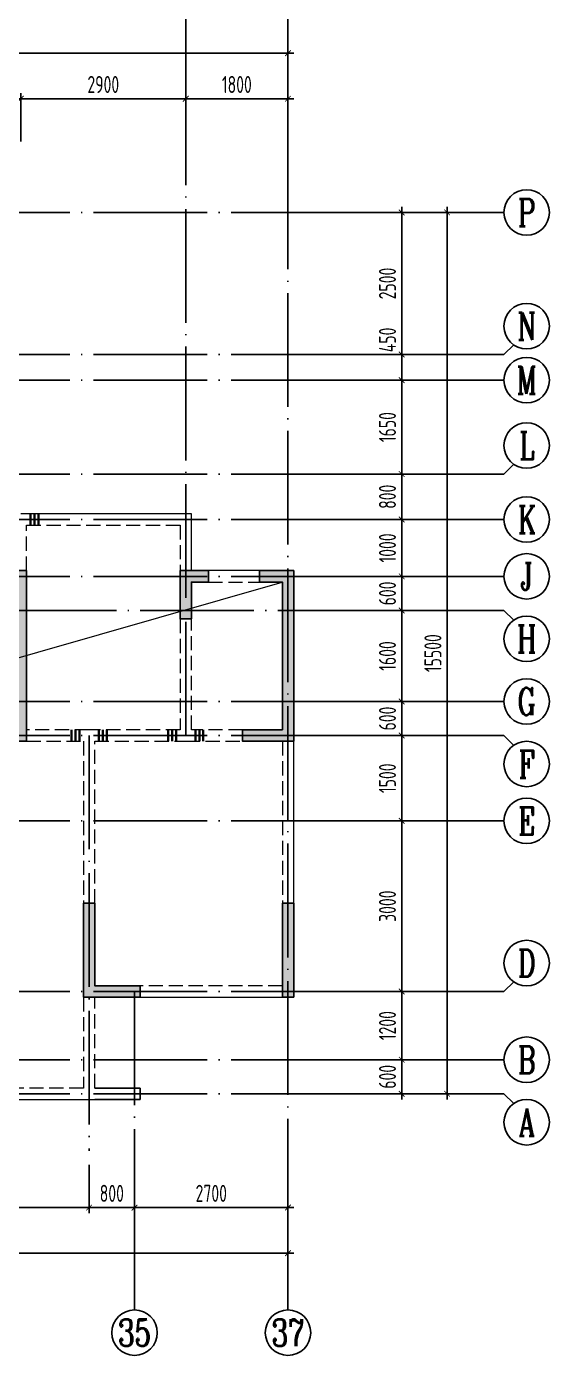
# Model space of a CAD drawing. Extents: x -812054 to 22247, y -644080 to 1003627.
# Drawn here: x -206271 to -197071, y -232746 to -209378 of the extents above; entities that cross this region are included whole.
import ezdxf
from ezdxf.enums import TextEntityAlignment as Align

# ---------------------------------------------------------------- set-up
doc = ezdxf.new("R2010")
doc.units = 0
doc.header["$LTSCALE"] = 1000
doc.linetypes.add('DASH', pattern=[0.35, 0.25, -0.1])
doc.linetypes.add('DOTE', pattern=[2.42, 2, -0.2, 0.02, -0.2])
doc.layers.get('0').update_dxf_attribs({"linetype": 'CONTINUOUS'})
doc.layers.get('DEFPOINTS').update_dxf_attribs({"linetype": 'CONTINUOUS'})
for name, color, linetype in [('A-AXIS', 1, 'CONTINUOUS'), ('A-DOTE', 10, 'DOTE'), ('AXIS_NUM', 7, 'CONTINUOUS'), ('BEAM_CON', 4, 'CONTINUOUS'), ('S-L主梁线', 4, 'DASH'), ('S-L梁编号', 6, 'CONTINUOUS'), ('S-Q墙填充', 252, 'CONTINUOUS'), ('S-Q墙实线', 6, 'CONTINUOUS'), ('S-Y一般标注', 3, 'CONTINUOUS')]:
    doc.layers.add(name, color=color, linetype=linetype)
doc.layers.add('梁附加箍筋', color=1, linetype='CONTINUOUS', lineweight=35)
doc.styles.add('TSSD_Axis', font='complex.shx', dxfattribs={"width": 0.7, "bigfont": 'hztxt.shx'})
doc.styles.add('TSSD_DIMENSION', font='Tssdeng.shx', dxfattribs={"width": 0.7, "bigfont": 'tssdchn.shx'})
doc.dimstyles.new('TSSD_100_100', dxfattribs={"dimtxt": 300, "dimasz": 100, "dimexe": 100, "dimexo": 250, "dimgap": 100, "dimtad": 1, "dimdec": 0, "dimzin": 0, "dimdsep": 46, "dimtxsty": 'TSSD_DIMENSION', "dimblk": 'ARCHTICK', "dimcen": 0, "dimdle": 100, "dimclrt": 7, "dimadec": 0, "dimazin": 0, "dimtfac": 1, "dimtdec": 0, "dimtix": 1, "dimtmove": 2, "dimatfit": 3, "dimldrblk": 'ARCHTICK', "dimfxl": 1, "dimtolj": 1, "dimtzin": 0, "dimarcsym": 0})

# ---------------------------------------------------------------- blocks, each defined once
blk = doc.blocks.new('_ArchTick')
at = {"color": 0, "linetype": 'ByBlock', "const_width": 0.15}
blk.add_lwpolyline([(-0.5, -0.5), (0.5, 0.5)], dxfattribs=at)
blk = doc.blocks.new('*D83')
at = {"layer": 'DEFPOINTS', "color": 0, "transparency": 16777216}
for p in [(52800, 22100), (49900, 21100), (52800, 21100)]:
    blk.add_point(p, dxfattribs=at)
at = {"layer": 'S-Y一般标注', "color": 0, "lineweight": -2, "transparency": 16777216}
for p, q in [((49900, 21350), (49900, 22200)), ((52800, 21350), (52800, 22200)), ((49800, 22100), (52900, 22100))]:
    blk.add_line(p, q, dxfattribs=at)
at = {"layer": 'S-Y一般标注', "color": 0, "lineweight": -2, "transparency": 16777216, "xscale": 100, "yscale": 100, "zscale": 100, "rotation": 180}
blk.add_blockref('_ArchTick', (49900, 22100), dxfattribs=at)
at = {"layer": 'S-Y一般标注', "color": 0, "lineweight": -2, "transparency": 16777216, "xscale": 100, "yscale": 100, "zscale": 100}
blk.add_blockref('_ArchTick', (52800, 22100), dxfattribs=at)
at = {"layer": 'S-Y一般标注', "color": 7, "transparency": 16777216, "insert": (51350, 22350), "char_height": 300, "attachment_point": 5, "style": 'TSSD_DIMENSION'}
blk.add_mtext('\\A1;2900', dxfattribs=at)
blk = doc.blocks.new('*D84')
at = {"layer": 'DEFPOINTS', "color": 0, "transparency": 16777216}
for p in [(54600, 22100), (52800, 21100), (54600, 21100)]:
    blk.add_point(p, dxfattribs=at)
at = {"layer": 'S-Y一般标注', "color": 0, "lineweight": -2, "transparency": 16777216}
for p, q in [((52800, 21350), (52800, 22200)), ((54600, 21350), (54600, 22200)), ((52700, 22100), (54700, 22100))]:
    blk.add_line(p, q, dxfattribs=at)
at = {"layer": 'S-Y一般标注', "color": 0, "lineweight": -2, "transparency": 16777216, "xscale": 100, "yscale": 100, "zscale": 100, "rotation": 180}
blk.add_blockref('_ArchTick', (52800, 22100), dxfattribs=at)
at = {"layer": 'S-Y一般标注', "color": 0, "lineweight": -2, "transparency": 16777216, "xscale": 100, "yscale": 100, "zscale": 100}
blk.add_blockref('_ArchTick', (54600, 22100), dxfattribs=at)
at = {"layer": 'S-Y一般标注', "color": 7, "transparency": 16777216, "insert": (53700, 22350), "char_height": 300, "attachment_point": 5, "style": 'TSSD_DIMENSION'}
blk.add_mtext('\\A1;1800', dxfattribs=at)
blk = doc.blocks.new('*D85')
at = {"layer": 'DEFPOINTS', "color": 0, "transparency": 16777216}
for p in [(54600, 22900), (4600, 21100), (54600, 21100)]:
    blk.add_point(p, dxfattribs=at)
at = {"layer": 'S-Y一般标注', "color": 0, "lineweight": -2, "transparency": 16777216}
for p, q in [((4600, 21350), (4600, 23000)), ((54600, 21350), (54600, 23000)), ((4500, 22900), (54700, 22900))]:
    blk.add_line(p, q, dxfattribs=at)
at = {"layer": 'S-Y一般标注', "color": 0, "lineweight": -2, "transparency": 16777216, "xscale": 100, "yscale": 100, "zscale": 100, "rotation": 180}
blk.add_blockref('_ArchTick', (4600, 22900), dxfattribs=at)
at = {"layer": 'S-Y一般标注', "color": 0, "lineweight": -2, "transparency": 16777216, "xscale": 100, "yscale": 100, "zscale": 100}
blk.add_blockref('_ArchTick', (54600, 22900), dxfattribs=at)
at = {"layer": 'S-Y一般标注', "color": 7, "transparency": 16777216, "insert": (29600, 23150), "char_height": 300, "attachment_point": 5, "style": 'TSSD_DIMENSION'}
blk.add_mtext('\\A1;50000', dxfattribs=at)
blk = doc.blocks.new('*D111')
at = {"layer": 'DEFPOINTS', "color": 0, "transparency": 16777216}
for p in [(45300, 3600), (51100, 3600), (51100, 2600)]:
    blk.add_point(p, dxfattribs=at)
at = {"layer": 'S-Y一般标注', "color": 0, "lineweight": -2, "transparency": 16777216}
for p, q in [((45300, 3350), (45300, 2500)), ((51100, 3350), (51100, 2500)), ((45200, 2600), (51200, 2600))]:
    blk.add_line(p, q, dxfattribs=at)
at = {"layer": 'S-Y一般标注', "color": 0, "lineweight": -2, "transparency": 16777216, "xscale": 100, "yscale": 100, "zscale": 100, "rotation": 180}
blk.add_blockref('_ArchTick', (45300, 2600), dxfattribs=at)
at = {"layer": 'S-Y一般标注', "color": 0, "lineweight": -2, "transparency": 16777216, "xscale": 100, "yscale": 100, "zscale": 100}
blk.add_blockref('_ArchTick', (51100, 2600), dxfattribs=at)
at = {"layer": 'S-Y一般标注', "color": 7, "transparency": 16777216, "insert": (48200, 2850), "char_height": 300, "attachment_point": 5, "style": 'TSSD_DIMENSION'}
blk.add_mtext('\\A1;5800', dxfattribs=at)
blk = doc.blocks.new('ts_axno')
at = {"color": 0, "linetype": 'ByBlock', "lineweight": -2}
blk.add_circle((0, 0), 0.5, dxfattribs=at)
at = {"color": 0, "linetype": 'ByBlock', "lineweight": -2, "style": 'TSSD_Axis', "width": 0.7}
blk.add_attdef('A', text='', height=0.6, dxfattribs=at).set_placement((0, 0), align=Align.MIDDLE_CENTER)
blk = doc.blocks.new('*D112')
at = {"layer": 'DEFPOINTS', "color": 0, "transparency": 16777216}
for p in [(51100, 3600), (51900, 3600), (51900, 2600)]:
    blk.add_point(p, dxfattribs=at)
at = {"layer": 'S-Y一般标注', "color": 0, "lineweight": -2, "transparency": 16777216}
for p, q in [((51100, 3350), (51100, 2500)), ((51900, 3350), (51900, 2500)), ((51000, 2600), (52000, 2600))]:
    blk.add_line(p, q, dxfattribs=at)
at = {"layer": 'S-Y一般标注', "color": 0, "lineweight": -2, "transparency": 16777216, "xscale": 100, "yscale": 100, "zscale": 100, "rotation": 180}
blk.add_blockref('_ArchTick', (51100, 2600), dxfattribs=at)
at = {"layer": 'S-Y一般标注', "color": 0, "lineweight": -2, "transparency": 16777216, "xscale": 100, "yscale": 100, "zscale": 100}
blk.add_blockref('_ArchTick', (51900, 2600), dxfattribs=at)
at = {"layer": 'S-Y一般标注', "color": 7, "transparency": 16777216, "insert": (51500, 2850), "char_height": 300, "attachment_point": 5, "style": 'TSSD_DIMENSION'}
blk.add_mtext('\\A1;800', dxfattribs=at)
blk = doc.blocks.new('*D113')
at = {"layer": 'DEFPOINTS', "color": 0, "transparency": 16777216}
for p in [(51900, 3600), (54600, 3600), (54600, 2600)]:
    blk.add_point(p, dxfattribs=at)
at = {"layer": 'S-Y一般标注', "color": 0, "lineweight": -2, "transparency": 16777216}
for p, q in [((51900, 3350), (51900, 2500)), ((54600, 3350), (54600, 2500)), ((51800, 2600), (54700, 2600))]:
    blk.add_line(p, q, dxfattribs=at)
at = {"layer": 'S-Y一般标注', "color": 0, "lineweight": -2, "transparency": 16777216, "xscale": 100, "yscale": 100, "zscale": 100, "rotation": 180}
blk.add_blockref('_ArchTick', (51900, 2600), dxfattribs=at)
at = {"layer": 'S-Y一般标注', "color": 0, "lineweight": -2, "transparency": 16777216, "xscale": 100, "yscale": 100, "zscale": 100}
blk.add_blockref('_ArchTick', (54600, 2600), dxfattribs=at)
at = {"layer": 'S-Y一般标注', "color": 7, "transparency": 16777216, "insert": (53250, 2850), "char_height": 300, "attachment_point": 5, "style": 'TSSD_DIMENSION'}
blk.add_mtext('\\A1;2700', dxfattribs=at)
blk = doc.blocks.new('*D114')
at = {"layer": 'DEFPOINTS', "color": 0, "transparency": 16777216}
for p in [(4600, 3600), (54600, 3600), (54600, 1800)]:
    blk.add_point(p, dxfattribs=at)
at = {"layer": 'S-Y一般标注', "color": 0, "lineweight": -2, "transparency": 16777216}
for p, q in [((4600, 3350), (4600, 1700)), ((54600, 3350), (54600, 1700)), ((4500, 1800), (54700, 1800))]:
    blk.add_line(p, q, dxfattribs=at)
at = {"layer": 'S-Y一般标注', "color": 0, "lineweight": -2, "transparency": 16777216, "xscale": 100, "yscale": 100, "zscale": 100, "rotation": 180}
blk.add_blockref('_ArchTick', (4600, 1800), dxfattribs=at)
at = {"layer": 'S-Y一般标注', "color": 0, "lineweight": -2, "transparency": 16777216, "xscale": 100, "yscale": 100, "zscale": 100}
blk.add_blockref('_ArchTick', (54600, 1800), dxfattribs=at)
at = {"layer": 'S-Y一般标注', "color": 7, "transparency": 16777216, "insert": (29600, 2050), "char_height": 300, "attachment_point": 5, "style": 'TSSD_DIMENSION'}
blk.add_mtext('\\A1;50000', dxfattribs=at)
blk = doc.blocks.new('*D119')
at = {"layer": 'DEFPOINTS', "color": 0, "transparency": 16777216}
for p in [(55600, 5200), (56600, 5200), (55600, 4600)]:
    blk.add_point(p, dxfattribs=at)
at = {"layer": 'S-Y一般标注', "color": 0, "lineweight": -2, "transparency": 16777216}
for p, q in [((55850, 5200), (56700, 5200)), ((56600, 5200), (56600, 5300)), ((56600, 4600), (56600, 5200)), ((55850, 4600), (56700, 4600)), ((56600, 4600), (56600, 4500))]:
    blk.add_line(p, q, dxfattribs=at)
at = {"layer": 'S-Y一般标注', "color": 0, "lineweight": -2, "transparency": 16777216, "xscale": 100, "yscale": 100, "zscale": 100}
for p, rotation in [((56600, 5200), 270), ((56600, 4600), 90)]:
    blk.add_blockref('_ArchTick', p, dxfattribs=dict(at, rotation=rotation))
at = {"layer": 'S-Y一般标注', "color": 7, "transparency": 16777216, "insert": (56350, 4900), "char_height": 300, "attachment_point": 5, "rotation": 90, "style": 'TSSD_DIMENSION'}
blk.add_mtext('\\A1;600', dxfattribs=at)
blk = doc.blocks.new('*D120')
at = {"layer": 'DEFPOINTS', "color": 0, "transparency": 16777216}
for p in [(55600, 10900), (56600, 10900), (55600, 9400)]:
    blk.add_point(p, dxfattribs=at)
at = {"layer": 'S-Y一般标注', "color": 0, "lineweight": -2, "transparency": 16777216}
for p, q in [((56600, 9300), (56600, 11000)), ((55850, 10900), (56700, 10900)), ((55850, 9400), (56700, 9400))]:
    blk.add_line(p, q, dxfattribs=at)
at = {"layer": 'S-Y一般标注', "color": 0, "lineweight": -2, "transparency": 16777216, "xscale": 100, "yscale": 100, "zscale": 100}
for p, rotation in [((56600, 10900), 90), ((56600, 9400), 270)]:
    blk.add_blockref('_ArchTick', p, dxfattribs=dict(at, rotation=rotation))
at = {"layer": 'S-Y一般标注', "color": 7, "transparency": 16777216, "insert": (56350, 10150), "char_height": 300, "attachment_point": 5, "rotation": 90, "style": 'TSSD_DIMENSION'}
blk.add_mtext('\\A1;1500', dxfattribs=at)
blk = doc.blocks.new('*D121')
at = {"layer": 'DEFPOINTS', "color": 0, "transparency": 16777216}
for p in [(55600, 11500), (56600, 11500), (55600, 10900)]:
    blk.add_point(p, dxfattribs=at)
at = {"layer": 'S-Y一般标注', "color": 0, "lineweight": -2, "transparency": 16777216}
for p, q in [((55850, 11500), (56700, 11500)), ((56600, 11500), (56600, 11600)), ((56600, 10900), (56600, 11500)), ((55850, 10900), (56700, 10900)), ((56600, 10900), (56600, 10800))]:
    blk.add_line(p, q, dxfattribs=at)
at = {"layer": 'S-Y一般标注', "color": 0, "lineweight": -2, "transparency": 16777216, "xscale": 100, "yscale": 100, "zscale": 100}
for p, rotation in [((56600, 11500), 270), ((56600, 10900), 90)]:
    blk.add_blockref('_ArchTick', p, dxfattribs=dict(at, rotation=rotation))
at = {"layer": 'S-Y一般标注', "color": 7, "transparency": 16777216, "insert": (56350, 11200), "char_height": 300, "attachment_point": 5, "rotation": 90, "style": 'TSSD_DIMENSION'}
blk.add_mtext('\\A1;600', dxfattribs=at)
blk = doc.blocks.new('*D122')
at = {"layer": 'DEFPOINTS', "color": 0, "transparency": 16777216}
for p in [(55600, 13100), (56600, 13100), (55600, 11500)]:
    blk.add_point(p, dxfattribs=at)
at = {"layer": 'S-Y一般标注', "color": 0, "lineweight": -2, "transparency": 16777216}
for p, q in [((55850, 13100), (56700, 13100)), ((56600, 11400), (56600, 13200)), ((55850, 11500), (56700, 11500))]:
    blk.add_line(p, q, dxfattribs=at)
at = {"layer": 'S-Y一般标注', "color": 0, "lineweight": -2, "transparency": 16777216, "xscale": 100, "yscale": 100, "zscale": 100}
for p, rotation in [((56600, 13100), 90), ((56600, 11500), 270)]:
    blk.add_blockref('_ArchTick', p, dxfattribs=dict(at, rotation=rotation))
at = {"layer": 'S-Y一般标注', "color": 7, "transparency": 16777216, "insert": (56350, 12300), "char_height": 300, "attachment_point": 5, "rotation": 90, "style": 'TSSD_DIMENSION'}
blk.add_mtext('\\A1;1600', dxfattribs=at)
blk = doc.blocks.new('*D123')
at = {"layer": 'DEFPOINTS', "color": 0, "transparency": 16777216}
for p in [(55600, 13700), (56600, 13700), (55600, 13100)]:
    blk.add_point(p, dxfattribs=at)
at = {"layer": 'S-Y一般标注', "color": 0, "lineweight": -2, "transparency": 16777216}
for p, q in [((56600, 13700), (56600, 13800)), ((55850, 13700), (56700, 13700)), ((56600, 13100), (56600, 13700)), ((55850, 13100), (56700, 13100)), ((56600, 13100), (56600, 13000))]:
    blk.add_line(p, q, dxfattribs=at)
at = {"layer": 'S-Y一般标注', "color": 0, "lineweight": -2, "transparency": 16777216, "xscale": 100, "yscale": 100, "zscale": 100}
for p, rotation in [((56600, 13700), 270), ((56600, 13100), 90)]:
    blk.add_blockref('_ArchTick', p, dxfattribs=dict(at, rotation=rotation))
at = {"layer": 'S-Y一般标注', "color": 7, "transparency": 16777216, "insert": (56350, 13400), "char_height": 300, "attachment_point": 5, "rotation": 90, "style": 'TSSD_DIMENSION'}
blk.add_mtext('\\A1;600', dxfattribs=at)
blk = doc.blocks.new('*D124')
at = {"layer": 'DEFPOINTS', "color": 0, "transparency": 16777216}
for p in [(55600, 14700), (56600, 14700), (55600, 13700)]:
    blk.add_point(p, dxfattribs=at)
at = {"layer": 'S-Y一般标注', "color": 0, "lineweight": -2, "transparency": 16777216}
for p, q in [((56600, 13600), (56600, 14800)), ((55850, 14700), (56700, 14700)), ((55850, 13700), (56700, 13700))]:
    blk.add_line(p, q, dxfattribs=at)
at = {"layer": 'S-Y一般标注', "color": 0, "lineweight": -2, "transparency": 16777216, "xscale": 100, "yscale": 100, "zscale": 100}
for p, rotation in [((56600, 14700), 90), ((56600, 13700), 270)]:
    blk.add_blockref('_ArchTick', p, dxfattribs=dict(at, rotation=rotation))
at = {"layer": 'S-Y一般标注', "color": 7, "transparency": 16777216, "insert": (56350, 14200), "char_height": 300, "attachment_point": 5, "rotation": 90, "style": 'TSSD_DIMENSION'}
blk.add_mtext('\\A1;1000', dxfattribs=at)
blk = doc.blocks.new('*D125')
at = {"layer": 'DEFPOINTS', "color": 0, "transparency": 16777216}
for p in [(55600, 20100), (57400, 20100), (55600, 4600)]:
    blk.add_point(p, dxfattribs=at)
at = {"layer": 'S-Y一般标注', "color": 0, "lineweight": -2, "transparency": 16777216}
for p, q in [((55850, 20100), (57500, 20100)), ((57400, 4500), (57400, 20200)), ((55850, 4600), (57500, 4600))]:
    blk.add_line(p, q, dxfattribs=at)
at = {"layer": 'S-Y一般标注', "color": 0, "lineweight": -2, "transparency": 16777216, "xscale": 100, "yscale": 100, "zscale": 100}
for p, rotation in [((57400, 20100), 90), ((57400, 4600), 270)]:
    blk.add_blockref('_ArchTick', p, dxfattribs=dict(at, rotation=rotation))
at = {"layer": 'S-Y一般标注', "color": 7, "transparency": 16777216, "insert": (57150, 12350), "char_height": 300, "attachment_point": 5, "rotation": 90, "style": 'TSSD_DIMENSION'}
blk.add_mtext('\\A1;15500', dxfattribs=at)
blk = doc.blocks.new('*D126')
at = {"layer": 'DEFPOINTS', "color": 0, "transparency": 16777216}
for p in [(55600, 15500), (56600, 15500), (55600, 14700)]:
    blk.add_point(p, dxfattribs=at)
at = {"layer": 'S-Y一般标注', "color": 0, "lineweight": -2, "transparency": 16777216}
for p, q in [((55850, 15500), (56700, 15500)), ((56600, 14600), (56600, 15600)), ((55850, 14700), (56700, 14700))]:
    blk.add_line(p, q, dxfattribs=at)
at = {"layer": 'S-Y一般标注', "color": 0, "lineweight": -2, "transparency": 16777216, "xscale": 100, "yscale": 100, "zscale": 100}
for p, rotation in [((56600, 15500), 90), ((56600, 14700), 270)]:
    blk.add_blockref('_ArchTick', p, dxfattribs=dict(at, rotation=rotation))
at = {"layer": 'S-Y一般标注', "color": 7, "transparency": 16777216, "insert": (56350, 15100), "char_height": 300, "attachment_point": 5, "rotation": 90, "style": 'TSSD_DIMENSION'}
blk.add_mtext('\\A1;800', dxfattribs=at)
blk = doc.blocks.new('*D127')
at = {"layer": 'DEFPOINTS', "color": 0, "transparency": 16777216}
for p in [(55600, 17600), (56600, 17600), (55600, 17150)]:
    blk.add_point(p, dxfattribs=at)
at = {"layer": 'S-Y一般标注', "color": 0, "lineweight": -2, "transparency": 16777216}
for p, q in [((55850, 17600), (56700, 17600)), ((56600, 17050), (56600, 17700)), ((55850, 17150), (56700, 17150))]:
    blk.add_line(p, q, dxfattribs=at)
at = {"layer": 'S-Y一般标注', "color": 0, "lineweight": -2, "transparency": 16777216, "xscale": 100, "yscale": 100, "zscale": 100}
for p, rotation in [((56600, 17600), 90), ((56600, 17150), 270)]:
    blk.add_blockref('_ArchTick', p, dxfattribs=dict(at, rotation=rotation))
at = {"layer": 'S-Y一般标注', "color": 7, "transparency": 16777216, "insert": (56350, 17858), "char_height": 300, "attachment_point": 5, "rotation": 90, "style": 'TSSD_DIMENSION'}
blk.add_mtext('\\A1;450', dxfattribs=at)
blk = doc.blocks.new('*D128')
at = {"layer": 'DEFPOINTS', "color": 0, "transparency": 16777216}
for p in [(55600, 20100), (56600, 20100), (55600, 17600)]:
    blk.add_point(p, dxfattribs=at)
at = {"layer": 'S-Y一般标注', "color": 0, "lineweight": -2, "transparency": 16777216}
for p, q in [((55850, 20100), (56700, 20100)), ((56600, 17500), (56600, 20200)), ((55850, 17600), (56700, 17600))]:
    blk.add_line(p, q, dxfattribs=at)
at = {"layer": 'S-Y一般标注', "color": 0, "lineweight": -2, "transparency": 16777216, "xscale": 100, "yscale": 100, "zscale": 100}
for p, rotation in [((56600, 20100), 90), ((56600, 17600), 270)]:
    blk.add_blockref('_ArchTick', p, dxfattribs=dict(at, rotation=rotation))
at = {"layer": 'S-Y一般标注', "color": 7, "transparency": 16777216, "insert": (56350, 18850), "char_height": 300, "attachment_point": 5, "rotation": 90, "style": 'TSSD_DIMENSION'}
blk.add_mtext('\\A1;2500', dxfattribs=at)
blk = doc.blocks.new('*D129')
at = {"layer": 'DEFPOINTS', "color": 0, "transparency": 16777216}
for p in [(55600, 6400), (56600, 6400), (55600, 5200)]:
    blk.add_point(p, dxfattribs=at)
at = {"layer": 'S-Y一般标注', "color": 0, "lineweight": -2, "transparency": 16777216}
for p, q in [((55850, 6400), (56700, 6400)), ((56600, 5100), (56600, 6500)), ((55850, 5200), (56700, 5200))]:
    blk.add_line(p, q, dxfattribs=at)
at = {"layer": 'S-Y一般标注', "color": 0, "lineweight": -2, "transparency": 16777216, "xscale": 100, "yscale": 100, "zscale": 100}
for p, rotation in [((56600, 6400), 90), ((56600, 5200), 270)]:
    blk.add_blockref('_ArchTick', p, dxfattribs=dict(at, rotation=rotation))
at = {"layer": 'S-Y一般标注', "color": 7, "transparency": 16777216, "insert": (56350, 5800), "char_height": 300, "attachment_point": 5, "rotation": 90, "style": 'TSSD_DIMENSION'}
blk.add_mtext('\\A1;1200', dxfattribs=at)
blk = doc.blocks.new('*D130')
at = {"layer": 'DEFPOINTS', "color": 0, "transparency": 16777216}
for p in [(55600, 9400), (56600, 9400), (55600, 6400)]:
    blk.add_point(p, dxfattribs=at)
at = {"layer": 'S-Y一般标注', "color": 0, "lineweight": -2, "transparency": 16777216}
for p, q in [((55850, 9400), (56700, 9400)), ((56600, 6300), (56600, 9500)), ((55850, 6400), (56700, 6400))]:
    blk.add_line(p, q, dxfattribs=at)
at = {"layer": 'S-Y一般标注', "color": 0, "lineweight": -2, "transparency": 16777216, "xscale": 100, "yscale": 100, "zscale": 100}
for p, rotation in [((56600, 9400), 90), ((56600, 6400), 270)]:
    blk.add_blockref('_ArchTick', p, dxfattribs=dict(at, rotation=rotation))
at = {"layer": 'S-Y一般标注', "color": 7, "transparency": 16777216, "insert": (56350, 7900), "char_height": 300, "attachment_point": 5, "rotation": 90, "style": 'TSSD_DIMENSION'}
blk.add_mtext('\\A1;3000', dxfattribs=at)
blk = doc.blocks.new('*D131')
at = {"layer": 'DEFPOINTS', "color": 0, "transparency": 16777216}
for p in [(55600, 17150), (56600, 17150), (55600, 15500)]:
    blk.add_point(p, dxfattribs=at)
at = {"layer": 'S-Y一般标注', "color": 0, "lineweight": -2, "transparency": 16777216}
for p, q in [((55850, 17150), (56700, 17150)), ((56600, 15400), (56600, 17250)), ((55850, 15500), (56700, 15500))]:
    blk.add_line(p, q, dxfattribs=at)
at = {"layer": 'S-Y一般标注', "color": 0, "lineweight": -2, "transparency": 16777216, "xscale": 100, "yscale": 100, "zscale": 100}
for p, rotation in [((56600, 17150), 90), ((56600, 15500), 270)]:
    blk.add_blockref('_ArchTick', p, dxfattribs=dict(at, rotation=rotation))
at = {"layer": 'S-Y一般标注', "color": 7, "transparency": 16777216, "insert": (56350, 16325), "char_height": 300, "attachment_point": 5, "rotation": 90, "style": 'TSSD_DIMENSION'}
blk.add_mtext('\\A1;1650', dxfattribs=at)
blk = doc.blocks.new('20210807.15313138')
at = {"layer": 'S-Q墙填充'}
h = blk.add_hatch(color=252, dxfattribs=at)
h.dxf.hatch_style = 1
h.paths.add_polyline_path([(106416, 66140), (105866, 66140), (105866, 65940), (106216, 65940), (106216, 63140), (106416, 63140)])
h = blk.add_hatch(color=252, dxfattribs=at)
h.dxf.hatch_style = 1
h.paths.add_polyline_path([(109116, 66140), (109116, 65290), (109316, 65290), (109316, 65940), (109616, 65940), (109616, 66140)])
h = blk.add_hatch(color=252, dxfattribs=at)
h.dxf.hatch_style = 1
h.paths.add_polyline_path([(110916, 63340), (110216, 63340), (110216, 63140), (111116, 63140), (111116, 66140), (110516, 66140), (110516, 65940), (110916, 65940)])
h = blk.add_hatch(color=252, dxfattribs=at)
h.dxf.hatch_style = 1
h.paths.add_polyline_path([(107416, 60290), (107616, 60290), (107616, 58840), (108316, 58840), (108416, 58840), (108416, 58640), (108316, 58640), (107416, 58640)])
h = blk.add_hatch(color=252, dxfattribs=at)
h.dxf.hatch_style = 1
h.paths.add_polyline_path([(111116, 58640), (111116, 60290), (110916, 60290), (110916, 58640)])
at = {"layer": 'BEAM_CON'}
for p, q in [((107616, 57040), (108416, 57040)), ((108416, 57040), (108416, 56840)), ((107616, 56840), (108416, 56840))]:
    blk.add_line(p, q, dxfattribs=at)
at = {"layer": 'S-L主梁线', "linetype": 'ByBlock', "lineweight": 18}
for p, q in [((109316, 67140), (106316, 67140)), ((109316, 66140), (109316, 67140)), ((110516, 66140), (109616, 66140)), ((111116, 60290), (111116, 63140)), ((108416, 58640), (110916, 58640)), ((101616, 56840), (107616, 56840))]:
    blk.add_line(p, q, dxfattribs=at)
at = {"layer": 'S-L主梁线', "linetype": 'DASH', "lineweight": 18}
for p, q in [((106416, 66940), (109116, 66940)), ((106416, 66140), (106416, 66940)), ((109116, 66940), (109116, 66140)), ((109616, 65940), (110516, 65940)), ((109116, 65290), (109116, 63340)), ((109316, 63340), (109316, 65290)), ((107516, 63340), (106416, 63340)), ((109116, 63340), (107516, 63340)), ((110216, 63340), (109316, 63340)), ((106416, 63140), (107416, 63140)), ((107416, 63140), (107416, 60290)), ((107616, 63140), (109216, 63140)), ((107616, 60290), (107616, 63140)), ((109216, 63140), (110216, 63140)), ((110916, 63140), (110916, 60290)), ((110916, 58840), (108416, 58840)), ((107416, 58640), (107416, 57040)), ((107616, 57040), (107616, 58640)), ((107416, 57040), (101816, 57040))]:
    blk.add_line(p, q, dxfattribs=at)
at = {"layer": 'S-Q墙实线'}
for points in [[(106416, 66140), (105866, 66140), (105866, 65940), (106216, 65940), (106216, 63140), (106416, 63140)], [(109116, 66140), (109116, 65290), (109316, 65290), (109316, 65940), (109616, 65940), (109616, 66140)], [(110916, 63340), (110216, 63340), (110216, 63140), (111116, 63140), (111116, 66140), (110516, 66140), (110516, 65940), (110916, 65940)], [(111116, 58640), (111116, 60290), (110916, 60290), (110916, 58640)]]:
    blk.add_lwpolyline(points, close=True, dxfattribs=at)
blk.add_lwpolyline([(108316, 58840), (108416, 58840), (108416, 58640), (108316, 58640), (107416, 58640), (107416, 60290), (107616, 60290), (107616, 58840), (108316, 58840)], dxfattribs=at)
blk = doc.blocks.new('20210726.16350016')
at = {"layer": 'A-AXIS'}
for p, q in [((52800, 21100), (52800, 23900)), ((54600, 21100), (54600, 23900)), ((55600, 20100), (58400, 20100)), ((58400, 17600), (58571.6, 17771.7)), ((55600, 17600), (58400, 17600)), ((55600, 17150), (58400, 17150)), ((58400, 15500), (58571.6, 15671.7)), ((55600, 15500), (58400, 15500)), ((55600, 14700), (58400, 14700)), ((55600, 13700), (58400, 13700)), ((55600, 13100.3), (58400, 13100.3)), ((58400, 13100.3), (58571.6, 12928.7)), ((55600, 11500), (58400, 11500)), ((55600, 10900), (58400, 10900)), ((58400, 10900), (58571.6, 10728.4)), ((55600, 9400), (58400, 9400)), ((58400, 6400), (58571.6, 6571.7)), ((55600, 6400), (58400, 6400)), ((55600, 5200), (58400, 5200)), ((55600, 4600), (58400, 4600)), ((58400, 4600), (58571.6, 4428.4)), ((51900, 3600), (51900, 800)), ((54600, 3600), (54600, 800))]:
    blk.add_line(p, q, dxfattribs=at)
at = {"layer": 'A-DOTE'}
for p, q in [((52800, 10900), (52800, 21100)), ((54600, 21100), (54600, 3600)), ((55600, 20100), (3600, 20100)), ((55600, 17600), (3600, 17600)), ((55600, 17150), (3600, 17150)), ((55600, 15500), (3600, 15500)), ((55600, 14700), (3600, 14700)), ((55600, 13700), (3600, 13700)), ((3600, 13100.3), (55600, 13100.3)), ((55600, 11500), (3600, 11500)), ((55600, 10900), (3600, 10900)), ((51100, 10900), (51100, 3600)), ((55600, 9400), (3600, 9400)), ((55600, 6400), (3600, 6400)), ((51900, 6400), (51900, 3600)), ((55600, 5200), (3600, 5200)), ((55600, 4600), (3600, 4600))]:
    blk.add_line(p, q, dxfattribs=at)
at = {"layer": 'A-AXIS'}
ref = blk.add_blockref('ts_axno', (58800, 20100), dxfattribs=dict(at, xscale=-800, yscale=800, zscale=800))
ref.add_attrib('G', 'P', dxfattribs={"layer": 'AXIS_NUM', "height": 480, "style": 'TSSD_Axis', "width": 0.7}).set_placement((58800, 20100), align=Align.MIDDLE_CENTER)
ref = blk.add_blockref('ts_axno', (58800, 18100), dxfattribs=dict(at, xscale=-800, yscale=800, zscale=800))
ref.add_attrib('G', 'N', dxfattribs={"layer": 'AXIS_NUM', "height": 480, "style": 'TSSD_Axis', "width": 0.7}).set_placement((58800, 18100), align=Align.MIDDLE_CENTER)
ref = blk.add_blockref('ts_axno', (58800, 17150), dxfattribs=dict(at, xscale=-800, yscale=800, zscale=800, rotation=359.9999999999997))
ref.add_attrib('G', 'M', dxfattribs={"layer": 'AXIS_NUM', "height": 480, "rotation": 360, "style": 'TSSD_Axis', "width": 0.7}).set_placement((58800, 17150), align=Align.MIDDLE_CENTER)
ref = blk.add_blockref('ts_axno', (58800, 16000), dxfattribs=dict(at, xscale=-800, yscale=800, zscale=800))
ref.add_attrib('G', 'L', dxfattribs={"layer": 'AXIS_NUM', "height": 480, "style": 'TSSD_Axis', "width": 0.7}).set_placement((58800, 16000), align=Align.MIDDLE_CENTER)
ref = blk.add_blockref('ts_axno', (58800, 14700), dxfattribs=dict(at, xscale=-800, yscale=800, zscale=800))
ref.add_attrib('G', 'K', dxfattribs={"layer": 'AXIS_NUM', "height": 480, "style": 'TSSD_Axis', "width": 0.7}).set_placement((58800, 14700), align=Align.MIDDLE_CENTER)
ref = blk.add_blockref('ts_axno', (58800, 13700), dxfattribs=dict(at, xscale=-800, yscale=800, zscale=800))
ref.add_attrib('G', 'J', dxfattribs={"layer": 'AXIS_NUM', "height": 480, "style": 'TSSD_Axis', "width": 0.7}).set_placement((58800, 13700), align=Align.MIDDLE_CENTER)
ref = blk.add_blockref('ts_axno', (58800, 12600.3), dxfattribs=dict(at, xscale=-800, yscale=800, zscale=800))
ref.add_attrib('C', 'H', dxfattribs={"layer": 'AXIS_NUM', "height": 480, "style": 'TSSD_Axis', "width": 0.7}).set_placement((58800, 12600.3), align=Align.MIDDLE_CENTER)
ref = blk.add_blockref('ts_axno', (58800, 11500), dxfattribs=dict(at, xscale=-800, yscale=800, zscale=800))
ref.add_attrib('D', 'G', dxfattribs={"layer": 'AXIS_NUM', "height": 480, "style": 'TSSD_Axis', "width": 0.7}).set_placement((58800, 11500), align=Align.MIDDLE_CENTER)
ref = blk.add_blockref('ts_axno', (58800, 10400), dxfattribs=dict(at, xscale=-800, yscale=800, zscale=800))
ref.add_attrib('C', 'F', dxfattribs={"layer": 'AXIS_NUM', "height": 480, "style": 'TSSD_Axis', "width": 0.7}).set_placement((58800, 10400), align=Align.MIDDLE_CENTER)
ref = blk.add_blockref('ts_axno', (58800, 9400), dxfattribs=dict(at, xscale=-800, yscale=800, zscale=800))
ref.add_attrib('B', 'E', dxfattribs={"layer": 'AXIS_NUM', "height": 480, "style": 'TSSD_Axis', "width": 0.7}).set_placement((58800, 9400), align=Align.MIDDLE_CENTER)
ref = blk.add_blockref('ts_axno', (58800, 6900), dxfattribs=dict(at, xscale=-800, yscale=800, zscale=800, rotation=180))
ref.add_attrib('C', 'D', dxfattribs={"layer": 'AXIS_NUM', "height": 480, "style": 'TSSD_Axis', "width": 0.7}).set_placement((58800, 6900), align=Align.MIDDLE_CENTER)
ref = blk.add_blockref('ts_axno', (58800, 5200), dxfattribs=dict(at, xscale=-800, yscale=800, zscale=800))
ref.add_attrib('A', 'B', dxfattribs={"layer": 'AXIS_NUM', "height": 480, "style": 'TSSD_Axis', "width": 0.7}).set_placement((58800, 5200), align=Align.MIDDLE_CENTER)
ref = blk.add_blockref('ts_axno', (58800, 4100), dxfattribs=dict(at, xscale=-800, yscale=800, zscale=800))
ref.add_attrib('F', 'A', dxfattribs={"layer": 'AXIS_NUM', "height": 480, "style": 'TSSD_Axis', "width": 0.7}).set_placement((58800, 4100), align=Align.MIDDLE_CENTER)
ref = blk.add_blockref('ts_axno', (51900, 400), dxfattribs=dict(at, xscale=-800, yscale=800, zscale=800, rotation=180))
ref.add_attrib('22', '35', dxfattribs={"layer": 'AXIS_NUM', "height": 480, "style": 'TSSD_Axis', "width": 0.7}).set_placement((51900, 400), align=Align.MIDDLE_CENTER)
ref = blk.add_blockref('ts_axno', (54600, 400), dxfattribs=dict(at, xscale=-800, yscale=800, zscale=800, rotation=180))
ref.add_attrib('23', '37', dxfattribs={"layer": 'AXIS_NUM', "height": 480, "style": 'TSSD_Axis', "width": 0.7}).set_placement((54600, 400), align=Align.MIDDLE_CENTER)
at = {"layer": 'S-Y一般标注'}
for base, p1, p2, picture, middle in [((54600, 22900), (4600, 21100), (54600, 21100), '*D85', (29600, 23150)), ((52800, 22100), (49900, 21100), (52800, 21100), '*D83', (51350, 22350)), ((54600, 22100), (52800, 21100), (54600, 21100), '*D84', (53700, 22350)), ((54600, 1800), (4600, 3600), (54600, 3600), '*D114', (29600, 2050)), ((51100, 2600), (45300, 3600), (51100, 3600), '*D111', (48200, 2850)), ((51900, 2600), (51100, 3600), (51900, 3600), '*D112', (51500, 2850)), ((54600, 2600), (51900, 3600), (54600, 3600), '*D113', (53250, 2850))]:
    dim = blk.add_linear_dim(base=base, p1=p1, p2=p2, dimstyle='TSSD_100_100', dxfattribs=at)
    dim.commit()
    dim.dimension.update_dxf_attribs({"geometry": picture, "text_midpoint": middle})
for base, p1, p2, picture, middle in [((57400, 20100), (55600, 4600), (55600, 20100), '*D125', (57150, 12350)), ((56600, 20100), (55600, 17600), (55600, 20100), '*D128', (56350, 18850)), ((56600, 17150), (55600, 15500), (55600, 17150), '*D131', (56350, 16325)), ((56600, 15500), (55600, 14700), (55600, 15500), '*D126', (56350, 15100)), ((56600, 14700), (55600, 13700), (55600, 14700), '*D124', (56350, 14200)), ((56600, 13700), (55600, 13100.3), (55600, 13700), '*D123', (56350, 13400.2)), ((56600, 13100.3), (55600, 11500), (55600, 13100.3), '*D122', (56350, 12300.2)), ((56600, 11500), (55600, 10900), (55600, 11500), '*D121', (56350, 11200)), ((56600, 10900), (55600, 9400), (55600, 10900), '*D120', (56350, 10150)), ((56600, 9400), (55600, 6400), (55600, 9400), '*D130', (56350, 7900)), ((56600, 6400), (55600, 5200), (55600, 6400), '*D129', (56350, 5800)), ((56600, 5200), (55600, 4600), (55600, 5200), '*D119', (56350, 4900))]:
    dim = blk.add_linear_dim(base=base, p1=p1, p2=p2, angle=90, dimstyle='TSSD_100_100', dxfattribs=at)
    dim.commit()
    dim.dimension.update_dxf_attribs({"geometry": picture, "text_midpoint": middle})
dim = blk.add_linear_dim(base=(56600, 17600), p1=(55600, 17150), p2=(55600, 17600), angle=90, dimstyle='TSSD_100_100', dxfattribs=at)
dim.commit()
dim.dimension.update_dxf_attribs({"geometry": '*D127', "text_midpoint": (56350, 17858.1), "dimtype": 160})

msp = doc.modelspace()

# ---------------------------------------------------------------- linework, layer by layer
at = {"layer": 'S-L梁编号', "lineweight": 18}
msp.add_lwpolyline([(-226571.35, -226245.99), (-201771.34, -219145.99)], dxfattribs=at)
at = {"layer": '梁附加箍筋', "lineweight": 35}
for p, q in [((-206201.32, -218145.99), (-206201.32, -217945.99)), ((-206131.32, -218145.99), (-206131.32, -217945.99)), ((-206061.32, -218145.99), (-206061.32, -217945.99)), ((-205481.35, -221945.98), (-205481.35, -221745.98)), ((-205411.35, -221945.98), (-205411.35, -221745.98)), ((-205341.35, -221945.98), (-205341.35, -221745.98)), ((-205001.35, -221945.98), (-205001.35, -221745.98)), ((-204931.35, -221945.98), (-204931.35, -221745.98)), ((-204861.35, -221945.98), (-204861.35, -221745.98)), ((-203781.35, -221945.98), (-203781.35, -221745.98)), ((-203711.35, -221945.98), (-203711.35, -221745.98)), ((-203641.35, -221945.98), (-203641.35, -221745.98)), ((-203301.35, -221945.98), (-203301.35, -221745.98)), ((-203231.35, -221945.98), (-203231.35, -221745.98)), ((-203161.35, -221945.98), (-203161.35, -221745.98))]:
    msp.add_line(p, q, dxfattribs=at)

# ---------------------------------------------------------------- block references
at = {"layer": 'A-DOTE'}
msp.add_blockref('20210726.16350016', (-256271.34, -232746.03), dxfattribs=at)
at = {"layer": 'S-Q墙填充'}
msp.add_blockref('20210807.15313138', (-312686.98, -285085.53), dxfattribs=at)

doc.saveas('drawing.dxf')
